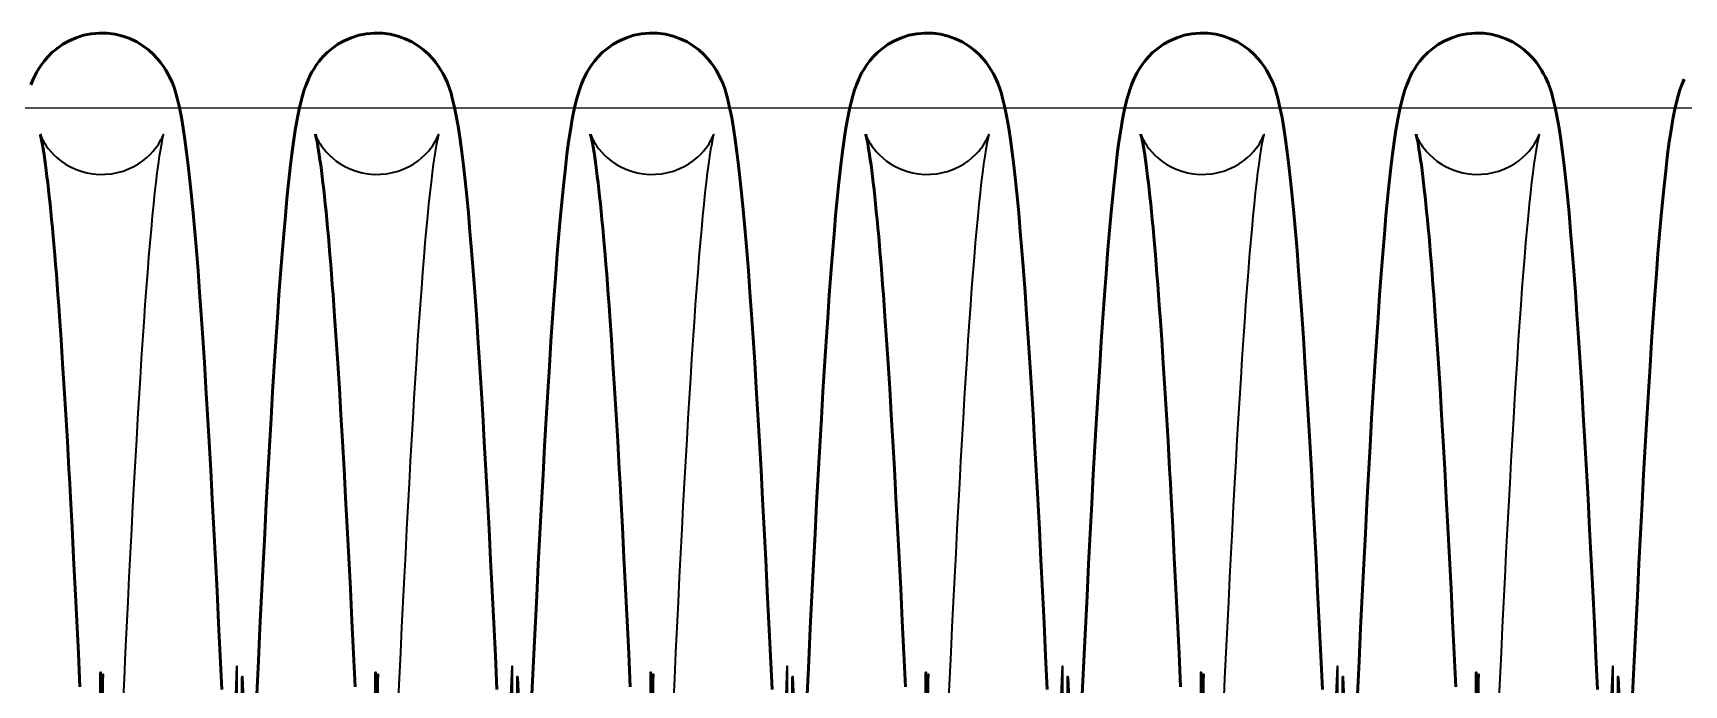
# Model space of a CAD drawing. Header units: millimetres. Extents: x 1448 to 104164, y -19509 to -89.
# Drawn here: x 54403.9 to 54499.5, y -3796.6 to -3758.8 of the extents above; entities that cross this region are included whole.
import ezdxf

# ---------------------------------------------------------------- set-up
doc = ezdxf.new("R2010")
doc.units = ezdxf.units.MM
doc.header["$LTSCALE"] = 60
doc.header["$MEASUREMENT"] = 0
doc.layers.get('0').update_dxf_attribs({"linetype": 'CONTINUOUS'})
doc.layers.add('가려진 것(ISO)', color=7, linetype='CONTINUOUS', lineweight=35)
doc.layers.add('가시적인 것(ISO)', color=7, linetype='CONTINUOUS', lineweight=50)

# ---------------------------------------------------------------- blocks, each defined once
blk = doc.blocks.new('토션스프링 3')
at = {"layer": '가려진 것(ISO)', "flags": 128}
for points in [[(21462113.116, -50952857.63), (21462113.122, -50952857.647), (21462113.143, -50952857.704), (21462113.186, -50952857.807), (21462113.265, -50952857.966), (21462113.322, -50952858.07), (21462113.396, -50952858.191), (21462113.488, -50952858.328), (21462113.602, -50952858.48), (21462113.741, -50952858.646), (21462113.908, -50952858.822), (21462114.103, -50952859.003), (21462114.329, -50952859.182), (21462114.584, -50952859.354), (21462114.863, -50952859.514), (21462115.165, -50952859.654), (21462115.487, -50952859.77), (21462115.825, -50952859.86), (21462116.173, -50952859.921), (21462116.527, -50952859.952), (21462116.884, -50952859.949), (21462117.239, -50952859.915), (21462117.586, -50952859.851), (21462117.922, -50952859.758), (21462118.241, -50952859.638), (21462118.541, -50952859.495), (21462118.819, -50952859.334), (21462119.069, -50952859.161), (21462119.291, -50952858.981), (21462119.483, -50952858.801), (21462119.647, -50952858.625), (21462119.784, -50952858.459), (21462119.895, -50952858.309), (21462119.984, -50952858.174), (21462120.055, -50952858.056), (21462120.111, -50952857.954), (21462120.154, -50952857.869), (21462120.212, -50952857.742), (21462120.241, -50952857.667), (21462120.253, -50952857.633), (21462120.252, -50952857.635), (21462120.243, -50952857.667), (21462120.228, -50952857.726), (21462120.209, -50952857.808), (21462120.186, -50952857.911), (21462120.135, -50952858.173), (21462120.077, -50952858.505), (21462120.014, -50952858.9), (21462119.949, -50952859.352), (21462119.883, -50952859.856), (21462119.816, -50952860.413), (21462119.748, -50952861.021), (21462119.678, -50952861.677), (21462119.609, -50952862.381), (21462119.539, -50952863.131), (21462119.468, -50952863.924), (21462119.398, -50952864.759), (21462119.328, -50952865.637), (21462119.257, -50952866.559), (21462119.186, -50952867.522), (21462119.115, -50952868.526), (21462119.044, -50952869.57), (21462118.972, -50952870.652), (21462118.901, -50952871.77), (21462118.83, -50952872.923), (21462118.758, -50952874.11), (21462118.687, -50952875.328), (21462118.616, -50952876.578), (21462118.545, -50952877.861), (21462118.473, -50952879.178), (21462118.402, -50952880.525), (21462118.33, -50952881.903), (21462118.259, -50952883.309), (21462118.187, -50952884.741), (21462118.115, -50952886.197), (21462118.044, -50952887.677), (21462117.972, -50952889.177), (21462117.901, -50952890.697)], [(21462116.828, -50952925.233), (21462116.756, -50952888.925), (21462116.685, -50952890.618)], [(21462129.063, -50952857.63), (21462129.069, -50952857.647), (21462129.09, -50952857.704), (21462129.133, -50952857.807), (21462129.212, -50952857.966), (21462129.269, -50952858.07), (21462129.342, -50952858.191), (21462129.435, -50952858.328), (21462129.549, -50952858.48), (21462129.688, -50952858.646), (21462129.855, -50952858.822), (21462130.05, -50952859.003), (21462130.276, -50952859.182), (21462130.531, -50952859.354), (21462130.81, -50952859.514), (21462131.112, -50952859.654), (21462131.434, -50952859.77), (21462131.772, -50952859.86), (21462132.12, -50952859.921), (21462132.474, -50952859.952), (21462132.831, -50952859.949), (21462133.186, -50952859.915), (21462133.533, -50952859.851), (21462133.869, -50952859.758), (21462134.188, -50952859.638), (21462134.488, -50952859.495), (21462134.766, -50952859.334), (21462135.016, -50952859.161), (21462135.238, -50952858.981), (21462135.43, -50952858.801), (21462135.594, -50952858.625), (21462135.731, -50952858.459), (21462135.842, -50952858.309), (21462135.931, -50952858.174), (21462136.002, -50952858.056), (21462136.058, -50952857.954), (21462136.101, -50952857.869), (21462136.158, -50952857.742), (21462136.188, -50952857.667), (21462136.199, -50952857.633), (21462136.199, -50952857.635), (21462136.19, -50952857.667), (21462136.175, -50952857.726), (21462136.155, -50952857.808), (21462136.133, -50952857.911), (21462136.082, -50952858.173), (21462136.024, -50952858.505), (21462135.961, -50952858.9), (21462135.896, -50952859.352), (21462135.83, -50952859.856), (21462135.763, -50952860.413), (21462135.694, -50952861.021), (21462135.625, -50952861.677), (21462135.556, -50952862.381), (21462135.486, -50952863.131), (21462135.415, -50952863.924), (21462135.345, -50952864.759), (21462135.274, -50952865.637), (21462135.204, -50952866.559), (21462135.133, -50952867.522), (21462135.062, -50952868.527), (21462134.99, -50952869.57), (21462134.919, -50952870.652), (21462134.848, -50952871.77), (21462134.776, -50952872.923), (21462134.705, -50952874.109), (21462134.634, -50952875.328), (21462134.563, -50952876.578), (21462134.491, -50952877.861), (21462134.42, -50952879.178), (21462134.349, -50952880.525), (21462134.277, -50952881.903), (21462134.205, -50952883.309), (21462134.134, -50952884.741), (21462134.062, -50952886.197), (21462133.991, -50952887.677), (21462133.919, -50952889.177), (21462133.848, -50952890.697)], [(21462132.775, -50952925.233), (21462132.703, -50952888.925), (21462132.632, -50952890.618)], [(21462145.01, -50952857.63), (21462145.016, -50952857.647), (21462145.037, -50952857.704), (21462145.08, -50952857.807), (21462145.159, -50952857.966), (21462145.216, -50952858.07), (21462145.289, -50952858.191), (21462145.381, -50952858.328), (21462145.496, -50952858.48), (21462145.635, -50952858.646), (21462145.802, -50952858.822), (21462145.997, -50952859.003), (21462146.223, -50952859.182), (21462146.478, -50952859.354), (21462146.757, -50952859.514), (21462147.059, -50952859.654), (21462147.381, -50952859.77), (21462147.719, -50952859.86), (21462148.067, -50952859.921), (21462148.421, -50952859.952), (21462148.778, -50952859.949), (21462149.132, -50952859.915), (21462149.48, -50952859.851), (21462149.816, -50952859.758), (21462150.135, -50952859.638), (21462150.435, -50952859.495), (21462150.713, -50952859.334), (21462150.963, -50952859.161), (21462151.184, -50952858.981), (21462151.377, -50952858.801), (21462151.541, -50952858.625), (21462151.678, -50952858.459), (21462151.789, -50952858.309), (21462151.878, -50952858.174), (21462151.949, -50952858.056), (21462152.005, -50952857.954), (21462152.048, -50952857.869), (21462152.105, -50952857.742), (21462152.135, -50952857.667), (21462152.146, -50952857.633), (21462152.146, -50952857.635), (21462152.137, -50952857.667), (21462152.122, -50952857.726), (21462152.102, -50952857.808), (21462152.08, -50952857.911), (21462152.029, -50952858.173), (21462151.97, -50952858.505), (21462151.908, -50952858.9), (21462151.843, -50952859.352), (21462151.777, -50952859.857), (21462151.709, -50952860.413), (21462151.641, -50952861.021), (21462151.572, -50952861.677), (21462151.502, -50952862.381), (21462151.432, -50952863.131), (21462151.362, -50952863.924), (21462151.292, -50952864.759), (21462151.221, -50952865.637), (21462151.151, -50952866.559), (21462151.08, -50952867.522), (21462151.008, -50952868.527), (21462150.937, -50952869.57), (21462150.866, -50952870.652), (21462150.795, -50952871.77), (21462150.723, -50952872.923), (21462150.652, -50952874.109), (21462150.581, -50952875.328), (21462150.51, -50952876.578), (21462150.438, -50952877.861), (21462150.367, -50952879.178), (21462150.295, -50952880.526), (21462150.224, -50952881.903), (21462150.152, -50952883.309), (21462150.081, -50952884.741), (21462150.009, -50952886.197), (21462149.937, -50952887.677), (21462149.866, -50952889.177), (21462149.794, -50952890.697)], [(21462148.722, -50952925.233), (21462148.65, -50952888.925), (21462148.578, -50952890.618)], [(21462160.957, -50952857.63), (21462160.962, -50952857.647), (21462160.983, -50952857.704), (21462161.027, -50952857.807), (21462161.106, -50952857.966), (21462161.163, -50952858.07), (21462161.236, -50952858.191), (21462161.328, -50952858.328), (21462161.442, -50952858.48), (21462161.582, -50952858.646), (21462161.749, -50952858.822), (21462161.944, -50952859.003), (21462162.17, -50952859.182), (21462162.424, -50952859.355), (21462162.704, -50952859.514), (21462163.006, -50952859.654), (21462163.328, -50952859.77), (21462163.666, -50952859.86), (21462164.014, -50952859.921), (21462164.368, -50952859.952), (21462164.725, -50952859.949), (21462165.079, -50952859.915), (21462165.427, -50952859.851), (21462165.763, -50952859.758), (21462166.082, -50952859.638), (21462166.382, -50952859.495), (21462166.659, -50952859.334), (21462166.91, -50952859.161), (21462167.131, -50952858.981), (21462167.324, -50952858.801), (21462167.488, -50952858.625), (21462167.625, -50952858.459), (21462167.736, -50952858.309), (21462167.825, -50952858.174), (21462167.896, -50952858.056), (21462167.952, -50952857.954), (21462167.995, -50952857.869), (21462168.052, -50952857.742), (21462168.081, -50952857.667), (21462168.093, -50952857.633), (21462168.093, -50952857.635), (21462168.084, -50952857.667), (21462168.069, -50952857.726), (21462168.049, -50952857.808), (21462168.027, -50952857.911), (21462167.975, -50952858.173), (21462167.917, -50952858.505), (21462167.854, -50952858.9), (21462167.79, -50952859.352), (21462167.724, -50952859.857), (21462167.656, -50952860.413), (21462167.588, -50952861.021), (21462167.519, -50952861.677), (21462167.449, -50952862.381), (21462167.379, -50952863.131), (21462167.309, -50952863.924), (21462167.238, -50952864.759), (21462167.168, -50952865.637), (21462167.097, -50952866.559), (21462167.026, -50952867.522), (21462166.955, -50952868.527), (21462166.884, -50952869.57), (21462166.813, -50952870.652), (21462166.741, -50952871.77), (21462166.67, -50952872.923), (21462166.599, -50952874.109), (21462166.528, -50952875.328), (21462166.456, -50952876.578), (21462166.385, -50952877.861), (21462166.314, -50952879.178), (21462166.242, -50952880.526), (21462166.171, -50952881.903), (21462166.099, -50952883.309), (21462166.027, -50952884.741), (21462165.956, -50952886.197), (21462165.884, -50952887.677), (21462165.813, -50952889.177), (21462165.741, -50952890.697)], [(21462164.669, -50952925.233), (21462164.597, -50952888.925), (21462164.525, -50952890.618)], [(21462176.903, -50952857.63), (21462176.909, -50952857.647), (21462176.93, -50952857.704), (21462176.974, -50952857.807), (21462177.052, -50952857.966), (21462177.11, -50952858.07), (21462177.183, -50952858.191), (21462177.275, -50952858.328), (21462177.389, -50952858.48), (21462177.529, -50952858.646), (21462177.695, -50952858.822), (21462177.891, -50952859.003), (21462178.117, -50952859.182), (21462178.371, -50952859.355), (21462178.651, -50952859.514), (21462178.953, -50952859.654), (21462179.275, -50952859.77), (21462179.612, -50952859.86), (21462179.961, -50952859.921), (21462180.315, -50952859.952), (21462180.671, -50952859.949), (21462181.026, -50952859.915), (21462181.374, -50952859.851), (21462181.709, -50952859.758), (21462182.029, -50952859.638), (21462182.329, -50952859.495), (21462182.606, -50952859.334), (21462182.857, -50952859.161), (21462183.078, -50952858.981), (21462183.271, -50952858.801), (21462183.435, -50952858.625), (21462183.572, -50952858.459), (21462183.682, -50952858.309), (21462183.772, -50952858.174), (21462183.843, -50952858.056), (21462183.898, -50952857.954), (21462183.941, -50952857.869), (21462183.999, -50952857.742), (21462184.028, -50952857.667), (21462184.04, -50952857.633), (21462184.04, -50952857.635), (21462184.031, -50952857.667), (21462184.015, -50952857.726), (21462183.996, -50952857.808), (21462183.974, -50952857.911), (21462183.922, -50952858.173), (21462183.864, -50952858.505), (21462183.801, -50952858.9), (21462183.736, -50952859.352), (21462183.67, -50952859.857), (21462183.603, -50952860.413), (21462183.535, -50952861.021), (21462183.466, -50952861.678), (21462183.396, -50952862.381), (21462183.326, -50952863.131), (21462183.256, -50952863.924), (21462183.185, -50952864.759), (21462183.115, -50952865.637), (21462183.044, -50952866.559), (21462182.973, -50952867.522), (21462182.902, -50952868.527), (21462182.831, -50952869.57), (21462182.76, -50952870.652), (21462182.688, -50952871.77), (21462182.617, -50952872.923), (21462182.546, -50952874.109), (21462182.474, -50952875.328), (21462182.403, -50952876.578), (21462182.332, -50952877.861), (21462182.261, -50952879.178), (21462182.189, -50952880.526), (21462182.118, -50952881.903), (21462182.046, -50952883.309), (21462181.974, -50952884.741), (21462181.903, -50952886.197), (21462181.831, -50952887.677), (21462181.759, -50952889.177), (21462181.688, -50952890.697)], [(21462180.615, -50952925.233), (21462180.544, -50952888.925), (21462180.472, -50952890.618)], [(21462192.85, -50952857.63), (21462192.856, -50952857.647), (21462192.877, -50952857.704), (21462192.92, -50952857.807), (21462192.999, -50952857.966), (21462193.057, -50952858.07), (21462193.13, -50952858.191), (21462193.222, -50952858.328), (21462193.336, -50952858.48), (21462193.475, -50952858.646), (21462193.642, -50952858.822), (21462193.838, -50952859.003), (21462194.064, -50952859.182), (21462194.318, -50952859.355), (21462194.598, -50952859.514), (21462194.9, -50952859.654), (21462195.222, -50952859.77), (21462195.559, -50952859.86), (21462195.908, -50952859.922), (21462196.262, -50952859.952), (21462196.618, -50952859.949), (21462196.973, -50952859.915), (21462197.321, -50952859.851), (21462197.656, -50952859.758), (21462197.976, -50952859.638), (21462198.276, -50952859.495), (21462198.553, -50952859.334), (21462198.804, -50952859.161), (21462199.025, -50952858.981), (21462199.217, -50952858.801), (21462199.382, -50952858.625), (21462199.518, -50952858.459), (21462199.629, -50952858.309), (21462199.719, -50952858.174), (21462199.79, -50952858.056), (21462199.845, -50952857.954), (21462199.888, -50952857.869), (21462199.946, -50952857.742), (21462199.975, -50952857.667), (21462199.987, -50952857.633), (21462199.986, -50952857.635), (21462199.977, -50952857.667), (21462199.962, -50952857.726), (21462199.943, -50952857.808), (21462199.921, -50952857.911), (21462199.869, -50952858.173), (21462199.811, -50952858.505), (21462199.748, -50952858.901), (21462199.683, -50952859.352), (21462199.617, -50952859.857), (21462199.55, -50952860.413), (21462199.482, -50952861.021), (21462199.413, -50952861.678), (21462199.343, -50952862.381), (21462199.273, -50952863.131), (21462199.203, -50952863.924), (21462199.132, -50952864.759), (21462199.062, -50952865.637), (21462198.991, -50952866.559), (21462198.92, -50952867.522), (21462198.849, -50952868.527), (21462198.778, -50952869.571), (21462198.706, -50952870.652), (21462198.635, -50952871.77), (21462198.564, -50952872.923), (21462198.492, -50952874.109), (21462198.421, -50952875.328), (21462198.35, -50952876.578), (21462198.279, -50952877.861), (21462198.207, -50952879.178), (21462198.136, -50952880.526), (21462198.064, -50952881.903), (21462197.993, -50952883.309), (21462197.921, -50952884.741), (21462197.849, -50952886.197), (21462197.778, -50952887.677), (21462197.706, -50952889.177), (21462197.635, -50952890.697)], [(21462196.562, -50952925.233), (21462196.491, -50952888.925), (21462196.419, -50952890.618)], [(21462124.444, -50952890.155), (21462124.515, -50952888.47), (21462124.587, -50952924.781)], [(21462140.391, -50952890.154), (21462140.462, -50952888.47), (21462140.534, -50952924.781)], [(21462156.338, -50952890.154), (21462156.409, -50952888.469), (21462156.48, -50952924.781)], [(21462172.285, -50952890.154), (21462172.356, -50952888.469), (21462172.427, -50952924.781)], [(21462188.231, -50952890.153), (21462188.303, -50952888.469), (21462188.374, -50952924.781)], [(21462204.178, -50952890.152), (21462204.25, -50952888.468), (21462204.321, -50952924.78)]]:
    blk.add_lwpolyline(points, dxfattribs=at)
at = {"layer": '가시적인 것(ISO)', "flags": 128}
for points in [[(21462112.575, -50952854.754), (21462112.712, -50952854.425), (21462112.797, -50952854.245), (21462112.898, -50952854.053), (21462113.019, -50952853.847), (21462113.164, -50952853.625), (21462113.339, -50952853.39), (21462113.549, -50952853.145), (21462113.797, -50952852.895), (21462114.089, -50952852.648), (21462114.421, -50952852.414), (21462114.79, -50952852.205), (21462115.193, -50952852.029), (21462115.624, -50952851.892), (21462116.073, -50952851.8), (21462116.532, -50952851.758), (21462116.996, -50952851.767), (21462117.454, -50952851.826), (21462117.896, -50952851.933), (21462118.318, -50952852.085), (21462118.711, -50952852.275), (21462119.069, -50952852.493), (21462119.386, -50952852.731), (21462119.662, -50952852.98), (21462119.897, -50952853.229), (21462120.094, -50952853.471), (21462120.258, -50952853.703), (21462120.396, -50952853.918), (21462120.514, -50952854.12), (21462120.617, -50952854.309), (21462120.778, -50952854.655), (21462120.895, -50952854.966), (21462120.98, -50952855.254), (21462121.048, -50952855.529), (21462121.178, -50952856.08), (21462121.296, -50952856.659), (21462121.404, -50952857.275), (21462121.504, -50952857.939), (21462121.601, -50952858.66), (21462121.697, -50952859.448), (21462121.793, -50952860.302), (21462121.887, -50952861.224), (21462121.981, -50952862.21), (21462122.075, -50952863.26), (21462122.168, -50952864.374), (21462122.26, -50952865.549), (21462122.352, -50952866.786), (21462122.444, -50952868.082), (21462122.536, -50952869.438), (21462122.627, -50952870.856), (21462122.719, -50952872.335), (21462122.811, -50952873.87), (21462122.903, -50952875.459), (21462122.995, -50952877.099), (21462123.087, -50952878.787), (21462123.179, -50952880.52), (21462123.27, -50952882.295), (21462123.362, -50952884.111), (21462123.453, -50952885.971), (21462123.545, -50952887.873), (21462123.637, -50952889.814)], [(21462124.736, -50952924.93), (21462124.828, -50952889.096), (21462124.919, -50952891.255)], [(21462125.666, -50952890.11), (21462125.758, -50952888.163), (21462125.85, -50952886.253), (21462125.941, -50952884.382), (21462126.033, -50952882.556), (21462126.124, -50952880.776), (21462126.216, -50952879.04), (21462126.307, -50952877.347), (21462126.399, -50952875.701), (21462126.491, -50952874.105), (21462126.583, -50952872.56), (21462126.676, -50952871.071), (21462126.768, -50952869.639), (21462126.86, -50952868.268), (21462126.952, -50952866.96), (21462127.044, -50952865.716), (21462127.136, -50952864.534), (21462127.229, -50952863.414), (21462127.322, -50952862.358), (21462127.415, -50952861.366), (21462127.509, -50952860.44), (21462127.603, -50952859.581), (21462127.697, -50952858.79), (21462127.793, -50952858.061), (21462127.893, -50952857.386), (21462128.001, -50952856.758), (21462128.119, -50952856.17), (21462128.25, -50952855.615), (21462128.413, -50952855.056), (21462128.522, -50952854.754), (21462128.659, -50952854.425), (21462128.744, -50952854.245), (21462128.845, -50952854.053), (21462128.966, -50952853.847), (21462129.111, -50952853.625), (21462129.286, -50952853.389), (21462129.496, -50952853.144), (21462129.744, -50952852.895), (21462130.036, -50952852.648), (21462130.368, -50952852.414), (21462130.737, -50952852.205), (21462131.14, -50952852.029), (21462131.571, -50952851.891), (21462132.02, -50952851.799), (21462132.479, -50952851.758), (21462132.943, -50952851.767), (21462133.401, -50952851.826), (21462133.844, -50952851.933), (21462134.265, -50952852.086), (21462134.659, -50952852.275), (21462135.016, -50952852.493), (21462135.333, -50952852.732), (21462135.609, -50952852.98), (21462135.844, -50952853.229), (21462136.041, -50952853.472), (21462136.205, -50952853.703), (21462136.342, -50952853.919), (21462136.461, -50952854.121), (21462136.563, -50952854.31), (21462136.724, -50952854.655), (21462136.841, -50952854.967), (21462136.927, -50952855.254), (21462136.995, -50952855.529), (21462137.124, -50952856.08), (21462137.243, -50952856.659), (21462137.351, -50952857.275), (21462137.451, -50952857.939), (21462137.548, -50952858.66), (21462137.644, -50952859.448), (21462137.74, -50952860.302), (21462137.834, -50952861.223), (21462137.928, -50952862.21), (21462138.022, -50952863.26), (21462138.114, -50952864.374), (21462138.207, -50952865.549), (21462138.299, -50952866.786), (21462138.391, -50952868.082), (21462138.482, -50952869.438), (21462138.574, -50952870.856), (21462138.666, -50952872.335), (21462138.758, -50952873.87), (21462138.85, -50952875.459), (21462138.942, -50952877.099), (21462139.034, -50952878.787), (21462139.126, -50952880.52), (21462139.217, -50952882.295), (21462139.308, -50952884.111), (21462139.4, -50952885.971), (21462139.492, -50952887.873), (21462139.583, -50952889.813)], [(21462140.683, -50952924.93), (21462140.775, -50952889.096), (21462140.866, -50952891.255)], [(21462141.613, -50952890.11), (21462141.705, -50952888.163), (21462141.797, -50952886.253), (21462141.888, -50952884.382), (21462141.98, -50952882.555), (21462142.071, -50952880.776), (21462142.163, -50952879.04), (21462142.254, -50952877.347), (21462142.346, -50952875.701), (21462142.438, -50952874.105), (21462142.53, -50952872.56), (21462142.622, -50952871.071), (21462142.715, -50952869.639), (21462142.807, -50952868.267), (21462142.899, -50952866.959), (21462142.991, -50952865.716), (21462143.083, -50952864.534), (21462143.176, -50952863.414), (21462143.268, -50952862.358), (21462143.362, -50952861.366), (21462143.456, -50952860.44), (21462143.55, -50952859.581), (21462143.644, -50952858.79), (21462143.74, -50952858.06), (21462143.84, -50952857.386), (21462143.948, -50952856.758), (21462144.066, -50952856.17), (21462144.197, -50952855.615), (21462144.36, -50952855.056), (21462144.469, -50952854.754), (21462144.606, -50952854.425), (21462144.691, -50952854.245), (21462144.792, -50952854.053), (21462144.913, -50952853.847), (21462145.058, -50952853.625), (21462145.233, -50952853.389), (21462145.443, -50952853.144), (21462145.692, -50952852.894), (21462145.983, -50952852.648), (21462146.315, -50952852.414), (21462146.684, -50952852.205), (21462147.087, -50952852.028), (21462147.518, -50952851.891), (21462147.967, -50952851.799), (21462148.427, -50952851.758), (21462148.89, -50952851.767), (21462149.349, -50952851.826), (21462149.791, -50952851.933), (21462150.212, -50952852.086), (21462150.606, -50952852.275), (21462150.963, -50952852.493), (21462151.28, -50952852.732), (21462151.556, -50952852.98), (21462151.791, -50952853.229), (21462151.988, -50952853.472), (21462152.152, -50952853.703), (21462152.289, -50952853.919), (21462152.407, -50952854.121), (21462152.509, -50952854.31), (21462152.671, -50952854.656), (21462152.788, -50952854.967), (21462152.874, -50952855.255), (21462152.942, -50952855.529), (21462153.071, -50952856.08), (21462153.19, -50952856.659), (21462153.297, -50952857.275), (21462153.398, -50952857.939), (21462153.494, -50952858.66), (21462153.591, -50952859.448), (21462153.686, -50952860.302), (21462153.781, -50952861.223), (21462153.875, -50952862.21), (21462153.968, -50952863.26), (21462154.061, -50952864.374), (21462154.154, -50952865.549), (21462154.246, -50952866.786), (21462154.338, -50952868.082), (21462154.429, -50952869.438), (21462154.521, -50952870.856), (21462154.613, -50952872.334), (21462154.705, -50952873.87), (21462154.797, -50952875.459), (21462154.889, -50952877.099), (21462154.981, -50952878.787), (21462155.073, -50952880.52), (21462155.164, -50952882.295), (21462155.255, -50952884.111), (21462155.347, -50952885.971), (21462155.438, -50952887.873), (21462155.53, -50952889.813)], [(21462156.63, -50952924.93), (21462156.721, -50952889.096), (21462156.813, -50952891.255)], [(21462157.56, -50952890.11), (21462157.652, -50952888.163), (21462157.743, -50952886.253), (21462157.835, -50952884.382), (21462157.927, -50952882.555), (21462158.018, -50952880.775), (21462158.109, -50952879.039), (21462158.201, -50952877.347), (21462158.293, -50952875.701), (21462158.385, -50952874.105), (21462158.477, -50952872.56), (21462158.569, -50952871.071), (21462158.661, -50952869.639), (21462158.754, -50952868.267), (21462158.846, -50952866.959), (21462158.938, -50952865.715), (21462159.03, -50952864.534), (21462159.122, -50952863.414), (21462159.215, -50952862.358), (21462159.309, -50952861.366), (21462159.403, -50952860.439), (21462159.497, -50952859.58), (21462159.591, -50952858.789), (21462159.687, -50952858.06), (21462159.787, -50952857.385), (21462159.894, -50952856.758), (21462160.013, -50952856.17), (21462160.144, -50952855.615), (21462160.307, -50952855.056), (21462160.416, -50952854.754), (21462160.553, -50952854.425), (21462160.638, -50952854.245), (21462160.739, -50952854.053), (21462160.86, -50952853.847), (21462161.005, -50952853.625), (21462161.18, -50952853.389), (21462161.39, -50952853.144), (21462161.639, -50952852.894), (21462161.93, -50952852.647), (21462162.262, -50952852.414), (21462162.631, -50952852.205), (21462163.034, -50952852.028), (21462163.465, -50952851.891), (21462163.914, -50952851.799), (21462164.374, -50952851.758), (21462164.838, -50952851.767), (21462165.296, -50952851.826), (21462165.738, -50952851.933), (21462166.159, -50952852.086), (21462166.553, -50952852.275), (21462166.91, -50952852.494), (21462167.227, -50952852.732), (21462167.503, -50952852.981), (21462167.738, -50952853.229), (21462167.935, -50952853.472), (21462168.099, -50952853.703), (21462168.236, -50952853.919), (21462168.353, -50952854.121), (21462168.455, -50952854.31), (21462168.617, -50952854.656), (21462168.734, -50952854.967), (21462168.821, -50952855.255), (21462168.889, -50952855.529), (21462169.018, -50952856.08), (21462169.137, -50952856.659), (21462169.244, -50952857.275), (21462169.344, -50952857.939), (21462169.441, -50952858.66), (21462169.538, -50952859.448), (21462169.633, -50952860.302), (21462169.728, -50952861.223), (21462169.822, -50952862.209), (21462169.915, -50952863.26), (21462170.008, -50952864.373), (21462170.101, -50952865.549), (21462170.193, -50952866.786), (21462170.284, -50952868.082), (21462170.376, -50952869.438), (21462170.468, -50952870.856), (21462170.56, -50952872.334), (21462170.652, -50952873.869), (21462170.744, -50952875.459), (21462170.836, -50952877.099), (21462170.928, -50952878.787), (21462171.019, -50952880.52), (21462171.111, -50952882.295), (21462171.202, -50952884.111), (21462171.294, -50952885.971), (21462171.385, -50952887.873), (21462171.477, -50952889.813)], [(21462172.577, -50952924.93), (21462172.668, -50952889.095), (21462172.76, -50952891.255)], [(21462173.507, -50952890.11), (21462173.598, -50952888.163), (21462173.69, -50952886.253), (21462173.782, -50952884.382), (21462173.873, -50952882.555), (21462173.965, -50952880.775), (21462174.056, -50952879.039), (21462174.148, -50952877.347), (21462174.24, -50952875.701), (21462174.332, -50952874.105), (21462174.424, -50952872.56), (21462174.516, -50952871.071), (21462174.608, -50952869.639), (21462174.7, -50952868.267), (21462174.792, -50952866.959), (21462174.884, -50952865.715), (21462174.977, -50952864.533), (21462175.069, -50952863.414), (21462175.162, -50952862.357), (21462175.256, -50952861.366), (21462175.35, -50952860.439), (21462175.444, -50952859.58), (21462175.538, -50952858.789), (21462175.634, -50952858.06), (21462175.734, -50952857.385), (21462175.841, -50952856.758), (21462175.959, -50952856.17), (21462176.091, -50952855.614), (21462176.254, -50952855.055), (21462176.363, -50952854.754), (21462176.5, -50952854.425), (21462176.585, -50952854.245), (21462176.686, -50952854.053), (21462176.807, -50952853.846), (21462176.952, -50952853.625), (21462177.127, -50952853.389), (21462177.337, -50952853.144), (21462177.586, -50952852.894), (21462177.877, -50952852.647), (21462178.209, -50952852.414), (21462178.578, -50952852.204), (21462178.982, -50952852.028), (21462179.413, -50952851.891), (21462179.862, -50952851.799), (21462180.321, -50952851.758), (21462180.785, -50952851.767), (21462181.243, -50952851.826), (21462181.685, -50952851.933), (21462182.107, -50952852.086), (21462182.5, -50952852.276), (21462182.858, -50952852.494), (21462183.174, -50952852.732), (21462183.45, -50952852.981), (21462183.685, -50952853.23), (21462183.882, -50952853.472), (21462184.046, -50952853.703), (21462184.182, -50952853.92), (21462184.3, -50952854.121), (21462184.401, -50952854.311), (21462184.563, -50952854.656), (21462184.681, -50952854.968), (21462184.767, -50952855.255), (21462184.836, -50952855.53), (21462184.965, -50952856.08), (21462185.084, -50952856.658), (21462185.191, -50952857.275), (21462185.291, -50952857.939), (21462185.388, -50952858.66), (21462185.485, -50952859.447), (21462185.58, -50952860.302), (21462185.675, -50952861.223), (21462185.769, -50952862.209), (21462185.862, -50952863.26), (21462185.955, -50952864.373), (21462186.047, -50952865.549), (21462186.139, -50952866.786), (21462186.231, -50952868.082), (21462186.323, -50952869.438), (21462186.415, -50952870.856), (21462186.507, -50952872.334), (21462186.599, -50952873.869), (21462186.691, -50952875.458), (21462186.783, -50952877.098), (21462186.875, -50952878.787), (21462186.966, -50952880.52), (21462187.058, -50952882.295), (21462187.149, -50952884.111), (21462187.24, -50952885.971), (21462187.332, -50952887.873), (21462187.424, -50952889.813)], [(21462188.523, -50952924.93), (21462188.615, -50952889.095), (21462188.706, -50952891.255)], [(21462189.453, -50952890.111), (21462189.545, -50952888.164), (21462189.637, -50952886.253), (21462189.729, -50952884.382), (21462189.82, -50952882.555), (21462189.912, -50952880.774), (21462190.003, -50952879.039), (21462190.095, -50952877.347), (21462190.187, -50952875.701), (21462190.279, -50952874.105), (21462190.371, -50952872.561), (21462190.463, -50952871.071), (21462190.555, -50952869.639), (21462190.647, -50952868.267), (21462190.739, -50952866.958), (21462190.831, -50952865.715), (21462190.924, -50952864.533), (21462191.016, -50952863.413), (21462191.109, -50952862.357), (21462191.203, -50952861.365), (21462191.297, -50952860.439), (21462191.391, -50952859.579), (21462191.485, -50952858.788), (21462191.581, -50952858.059), (21462191.68, -50952857.385), (21462191.788, -50952856.758), (21462191.906, -50952856.17), (21462192.038, -50952855.614), (21462192.201, -50952855.055), (21462192.31, -50952854.754), (21462192.447, -50952854.424), (21462192.532, -50952854.245), (21462192.633, -50952854.052), (21462192.754, -50952853.846), (21462192.899, -50952853.624), (21462193.074, -50952853.389), (21462193.284, -50952853.143), (21462193.533, -50952852.894), (21462193.825, -50952852.647), (21462194.157, -50952852.413), (21462194.526, -50952852.204), (21462194.929, -50952852.028), (21462195.36, -50952851.891), (21462195.809, -50952851.799), (21462196.268, -50952851.758), (21462196.732, -50952851.767), (21462197.19, -50952851.826), (21462197.633, -50952851.934), (21462198.054, -50952852.086), (21462198.447, -50952852.276), (21462198.805, -50952852.494), (21462199.122, -50952852.733), (21462199.397, -50952852.981), (21462199.632, -50952853.23), (21462199.829, -50952853.472), (21462199.993, -50952853.704), (21462200.129, -50952853.92), (21462200.246, -50952854.122), (21462200.347, -50952854.311), (21462200.508, -50952854.657), (21462200.627, -50952854.968), (21462200.714, -50952855.256), (21462200.783, -50952855.53), (21462200.912, -50952856.08), (21462201.03, -50952856.658), (21462201.138, -50952857.275), (21462201.238, -50952857.939), (21462201.335, -50952858.66), (21462201.431, -50952859.447), (21462201.527, -50952860.302), (21462201.622, -50952861.223), (21462201.716, -50952862.209), (21462201.809, -50952863.26), (21462201.902, -50952864.373), (21462201.994, -50952865.549), (21462202.086, -50952866.786), (21462202.178, -50952868.082), (21462202.27, -50952869.438), (21462202.362, -50952870.856), (21462202.454, -50952872.334), (21462202.546, -50952873.869), (21462202.638, -50952875.458), (21462202.729, -50952877.098), (21462202.821, -50952878.786), (21462202.913, -50952880.52), (21462203.005, -50952882.295), (21462203.096, -50952884.111), (21462203.187, -50952885.97), (21462203.279, -50952887.872), (21462203.371, -50952889.813)], [(21462204.47, -50952924.93), (21462204.562, -50952889.095), (21462204.653, -50952891.255)], [(21462205.4, -50952890.111), (21462205.492, -50952888.164), (21462205.584, -50952886.253), (21462205.676, -50952884.382), (21462205.767, -50952882.554), (21462205.859, -50952880.774), (21462205.95, -50952879.038), (21462206.042, -50952877.347), (21462206.134, -50952875.701), (21462206.226, -50952874.105), (21462206.318, -50952872.561), (21462206.41, -50952871.071), (21462206.502, -50952869.639), (21462206.594, -50952868.267), (21462206.686, -50952866.958), (21462206.778, -50952865.714), (21462206.87, -50952864.532), (21462206.963, -50952863.413), (21462207.056, -50952862.357), (21462207.149, -50952861.365), (21462207.244, -50952860.438), (21462207.338, -50952859.578), (21462207.432, -50952858.786), (21462207.528, -50952858.058), (21462207.627, -50952857.384), (21462207.735, -50952856.758), (21462207.853, -50952856.171), (21462207.985, -50952855.614), (21462208.148, -50952855.055), (21462208.257, -50952854.753), (21462208.394, -50952854.424)], [(21462116.701, -50952891.005), (21462116.61, -50952888.841), (21462116.518, -50952924.679)], [(21462115.42, -50952889.657), (21462115.328, -50952887.73), (21462115.237, -50952885.839), (21462115.145, -50952883.986), (21462115.053, -50952882.176), (21462114.962, -50952880.412), (21462114.871, -50952878.697), (21462114.825, -50952877.86), (21462114.779, -50952877.037), (21462114.734, -50952876.226), (21462114.688, -50952875.427), (21462114.597, -50952873.869), (21462114.506, -50952872.363), (21462114.414, -50952870.914), (21462114.323, -50952869.524), (21462114.232, -50952868.197), (21462114.186, -50952867.558), (21462114.141, -50952866.935), (21462114.095, -50952866.329), (21462114.05, -50952865.741), (21462114.005, -50952865.171), (21462113.96, -50952864.618), (21462113.869, -50952863.564), (21462113.824, -50952863.061), (21462113.778, -50952862.576), (21462113.732, -50952862.109), (21462113.686, -50952861.661), (21462113.641, -50952861.232), (21462113.596, -50952860.823), (21462113.551, -50952860.435), (21462113.508, -50952860.068), (21462113.465, -50952859.723), (21462113.423, -50952859.401), (21462113.382, -50952859.102), (21462113.342, -50952858.827), (21462113.304, -50952858.576), (21462113.267, -50952858.351), (21462113.231, -50952858.151), (21462113.198, -50952857.978), (21462113.166, -50952857.834), (21462113.14, -50952857.724), (21462113.123, -50952857.654), (21462113.116, -50952857.63)], [(21462132.648, -50952891.005), (21462132.556, -50952888.84), (21462132.465, -50952924.678)], [(21462131.367, -50952889.656), (21462131.275, -50952887.73), (21462131.184, -50952885.838), (21462131.092, -50952883.985), (21462131, -50952882.175), (21462130.909, -50952880.411), (21462130.817, -50952878.697), (21462130.772, -50952877.86), (21462130.726, -50952877.036), (21462130.635, -50952875.427), (21462130.544, -50952873.868), (21462130.452, -50952872.363), (21462130.361, -50952870.914), (21462130.27, -50952869.524), (21462130.178, -50952868.196), (21462130.133, -50952867.557), (21462130.088, -50952866.934), (21462130.042, -50952866.329), (21462129.997, -50952865.741), (21462129.952, -50952865.17), (21462129.907, -50952864.618), (21462129.816, -50952863.564), (21462129.77, -50952863.061), (21462129.724, -50952862.576), (21462129.679, -50952862.109), (21462129.633, -50952861.661), (21462129.588, -50952861.232), (21462129.543, -50952860.823), (21462129.498, -50952860.435), (21462129.455, -50952860.068), (21462129.412, -50952859.723), (21462129.37, -50952859.401), (21462129.329, -50952859.102), (21462129.289, -50952858.827), (21462129.251, -50952858.576), (21462129.214, -50952858.351), (21462129.178, -50952858.151), (21462129.144, -50952857.978), (21462129.113, -50952857.834), (21462129.087, -50952857.724), (21462129.069, -50952857.654), (21462129.063, -50952857.63)], [(21462148.595, -50952891.004), (21462148.503, -50952888.84), (21462148.412, -50952924.678)], [(21462147.314, -50952889.656), (21462147.222, -50952887.729), (21462147.13, -50952885.838), (21462147.039, -50952883.985), (21462146.947, -50952882.175), (21462146.856, -50952880.411), (21462146.764, -50952878.697), (21462146.719, -50952877.86), (21462146.673, -50952877.036), (21462146.582, -50952875.427), (21462146.491, -50952873.868), (21462146.399, -50952872.362), (21462146.308, -50952870.913), (21462146.217, -50952869.523), (21462146.125, -50952868.196), (21462146.08, -50952867.557), (21462146.034, -50952866.934), (21462145.989, -50952866.328), (21462145.944, -50952865.74), (21462145.899, -50952865.17), (21462145.854, -50952864.618), (21462145.763, -50952863.563), (21462145.717, -50952863.061), (21462145.671, -50952862.576), (21462145.626, -50952862.109), (21462145.58, -50952861.661), (21462145.535, -50952861.232), (21462145.49, -50952860.823), (21462145.445, -50952860.435), (21462145.402, -50952860.068), (21462145.359, -50952859.724), (21462145.317, -50952859.401), (21462145.276, -50952859.102), (21462145.236, -50952858.827), (21462145.198, -50952858.577), (21462145.161, -50952858.351), (21462145.125, -50952858.151), (21462145.091, -50952857.978), (21462145.06, -50952857.834), (21462145.034, -50952857.724), (21462145.016, -50952857.654), (21462145.01, -50952857.63)], [(21462164.542, -50952891.004), (21462164.45, -50952888.84), (21462164.359, -50952924.678)], [(21462163.261, -50952889.655), (21462163.169, -50952887.729), (21462163.077, -50952885.837), (21462162.986, -50952883.984), (21462162.894, -50952882.174), (21462162.802, -50952880.41), (21462162.711, -50952878.697), (21462162.665, -50952877.859), (21462162.62, -50952877.036), (21462162.529, -50952875.427), (21462162.437, -50952873.868), (21462162.346, -50952872.362), (21462162.255, -50952870.913), (21462162.163, -50952869.523), (21462162.072, -50952868.196), (21462162.027, -50952867.556), (21462161.981, -50952866.934), (21462161.936, -50952866.328), (21462161.891, -50952865.74), (21462161.846, -50952865.17), (21462161.801, -50952864.618), (21462161.71, -50952863.563), (21462161.664, -50952863.06), (21462161.618, -50952862.575), (21462161.572, -50952862.109), (21462161.527, -50952861.661), (21462161.481, -50952861.232), (21462161.437, -50952860.823), (21462161.392, -50952860.435), (21462161.349, -50952860.069), (21462161.306, -50952859.724), (21462161.264, -50952859.402), (21462161.223, -50952859.103), (21462161.183, -50952858.828), (21462161.145, -50952858.577), (21462161.108, -50952858.351), (21462161.072, -50952858.152), (21462161.038, -50952857.978), (21462161.007, -50952857.834), (21462160.981, -50952857.724), (21462160.963, -50952857.654), (21462160.957, -50952857.63)], [(21462180.488, -50952891.003), (21462180.397, -50952888.839), (21462180.305, -50952924.678)], [(21462179.207, -50952889.655), (21462179.116, -50952887.728), (21462179.024, -50952885.836), (21462178.932, -50952883.984), (21462178.841, -50952882.174), (21462178.749, -50952880.41), (21462178.658, -50952878.696), (21462178.612, -50952877.859), (21462178.567, -50952877.036), (21462178.476, -50952875.426), (21462178.384, -50952873.867), (21462178.293, -50952872.362), (21462178.201, -50952870.912), (21462178.11, -50952869.523), (21462178.019, -50952868.195), (21462177.973, -50952867.556), (21462177.928, -50952866.933), (21462177.883, -50952866.328), (21462177.838, -50952865.74), (21462177.792, -50952865.17), (21462177.747, -50952864.618), (21462177.656, -50952863.563), (21462177.611, -50952863.06), (21462177.565, -50952862.575), (21462177.519, -50952862.108), (21462177.474, -50952861.66), (21462177.428, -50952861.232), (21462177.384, -50952860.823), (21462177.339, -50952860.435), (21462177.296, -50952860.069), (21462177.253, -50952859.724), (21462177.211, -50952859.402), (21462177.17, -50952859.103), (21462177.13, -50952858.828), (21462177.092, -50952858.577), (21462177.055, -50952858.352), (21462177.019, -50952858.152), (21462176.985, -50952857.978), (21462176.953, -50952857.834), (21462176.928, -50952857.724), (21462176.91, -50952857.654), (21462176.903, -50952857.63)], [(21462196.435, -50952891.003), (21462196.344, -50952888.839), (21462196.252, -50952924.678)], [(21462195.154, -50952889.655), (21462195.063, -50952887.728), (21462194.971, -50952885.836), (21462194.879, -50952883.983), (21462194.788, -50952882.173), (21462194.696, -50952880.41), (21462194.605, -50952878.696), (21462194.559, -50952877.859), (21462194.514, -50952877.036), (21462194.422, -50952875.426), (21462194.331, -50952873.867), (21462194.24, -50952872.361), (21462194.148, -50952870.912), (21462194.057, -50952869.522), (21462193.966, -50952868.195), (21462193.92, -50952867.556), (21462193.875, -50952866.933), (21462193.83, -50952866.328), (21462193.784, -50952865.74), (21462193.739, -50952865.17), (21462193.694, -50952864.618), (21462193.603, -50952863.562), (21462193.557, -50952863.06), (21462193.512, -50952862.575), (21462193.466, -50952862.108), (21462193.42, -50952861.66), (21462193.375, -50952861.232), (21462193.33, -50952860.823), (21462193.286, -50952860.435), (21462193.243, -50952860.069), (21462193.2, -50952859.724), (21462193.158, -50952859.402), (21462193.117, -50952859.103), (21462193.077, -50952858.828), (21462193.039, -50952858.578), (21462193.001, -50952858.352), (21462192.966, -50952858.152), (21462192.932, -50952857.978), (21462192.9, -50952857.834), (21462192.874, -50952857.724), (21462192.857, -50952857.654), (21462192.85, -50952857.63)]]:
    blk.add_lwpolyline(points, dxfattribs=at)
blk = doc.blocks.new('토션스프링1234')
blk.add_blockref('토션스프링 3', (188.103, -4314.906))

msp = doc.modelspace()

# ---------------------------------------------------------------- linework, layer by layer
at = {"color": 3}
msp.add_line((51099.315, -3763.182), (60099.315, -3763.182), dxfattribs=at)

# ---------------------------------------------------------------- block references
msp.add_blockref('토션스프링1234', (-21407896.935, 50953407.828, 0))

doc.saveas('drawing.dxf')
